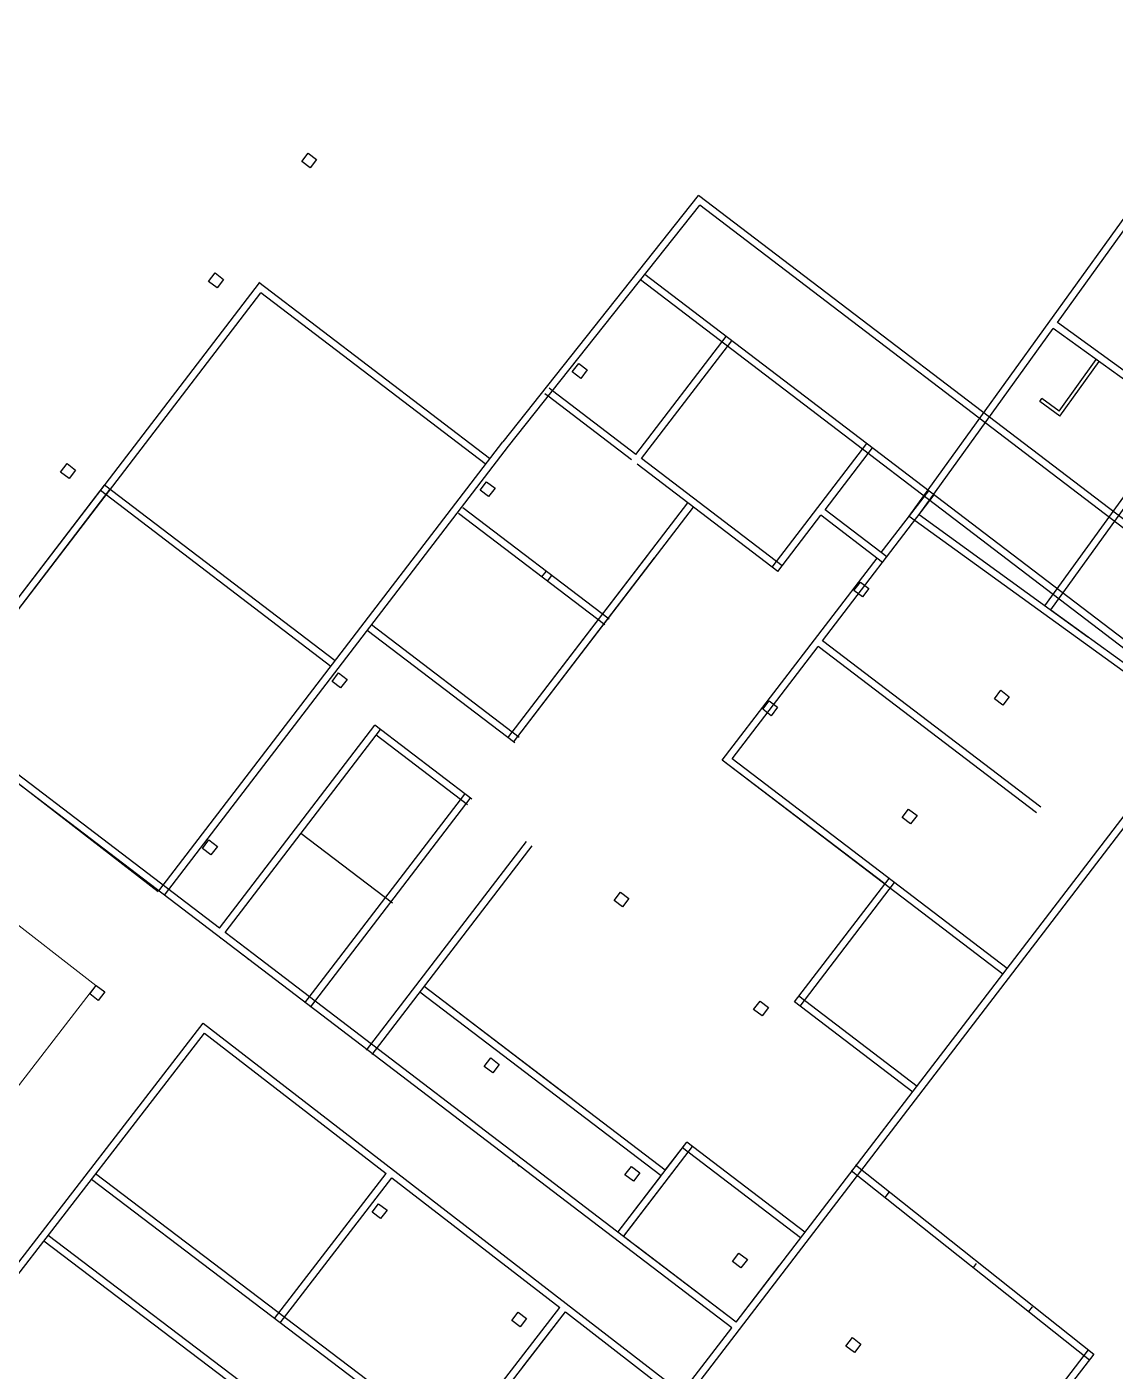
# Model space of a CAD drawing. Header units: metres. Extents: x 141303 to 146299, y 125960 to 127091.
# Drawn here: x 145074.42 to 145105.2, y 126083.47 to 126121.49 of the extents above; entities that cross this region are included whole.
import ezdxf

# ---------------------------------------------------------------- set-up
doc = ezdxf.new("R2010")
doc.units = ezdxf.units.M
doc.header["$MEASUREMENT"] = 0
for name, color, linetype, lineweight in [('ELEVATION', 7, 'Continuous', 20), ('new column', 4, 'Continuous', 25), ('NVMI_WALL', 7, 'Continuous', 30)]:
    doc.layers.add(name, color=color, linetype=linetype, lineweight=lineweight)

msp = doc.modelspace()

# ---------------------------------------------------------------- linework, layer by layer
at = {"layer": 'ELEVATION'}
for p, q in [((145068.74423, 126100.29249), (145076.37109, 126094.36878)), ((145076.37109, 126094.36878), (145064.78014, 126079.40251))]:
    msp.add_line(p, q, dxfattribs=at)
at = {"layer": 'new column'}
for p, q in [((145082.19334, 126117.67731), (145082.37527, 126117.91585)), ((145082.37527, 126117.91585), (145082.61381, 126117.73391)), ((145082.61381, 126117.73391), (145082.43187, 126117.49538)), ((145082.43187, 126117.49538), (145082.19334, 126117.67731)), ((145079.55945, 126114.28662), (145079.74139, 126114.52515)), ((145079.74139, 126114.52515), (145079.97992, 126114.34322)), ((145079.97992, 126114.34322), (145079.79799, 126114.10468)), ((145079.79799, 126114.10468), (145079.55945, 126114.28662)), ((145089.84484, 126111.72475), (145090.02678, 126111.96329)), ((145090.08338, 126111.54282), (145089.84484, 126111.72475)), ((145090.02678, 126111.96329), (145090.26531, 126111.78135)), ((145090.26531, 126111.78135), (145090.08338, 126111.54282)), ((145075.37204, 126108.89437), (145075.55398, 126109.1329)), ((145075.55398, 126109.1329), (145075.79251, 126108.95097)), ((145075.61058, 126108.71243), (145075.37204, 126108.89437)), ((145075.79251, 126108.95097), (145075.61058, 126108.71243)), ((145087.23923, 126108.38208), (145087.42116, 126108.62061)), ((145087.42116, 126108.62061), (145087.6597, 126108.43868)), ((145087.47776, 126108.20014), (145087.23923, 126108.38208)), ((145087.6597, 126108.43868), (145087.47776, 126108.20014)), ((145097.81087, 126105.54469), (145097.9928, 126105.78323)), ((145097.9928, 126105.78323), (145098.23134, 126105.60129)), ((145098.23134, 126105.60129), (145098.0494, 126105.36276)), ((145098.0494, 126105.36276), (145097.81087, 126105.54469)), ((145083.05365, 126102.97345), (145083.23558, 126103.21199)), ((145083.29218, 126102.79152), (145083.05365, 126102.97345)), ((145083.23558, 126103.21199), (145083.47412, 126103.03005)), ((145083.47412, 126103.03005), (145083.29218, 126102.79152)), ((145101.78336, 126102.48324), (145101.9653, 126102.72177)), ((145101.9653, 126102.72177), (145102.20383, 126102.53984)), ((145102.20383, 126102.53984), (145102.0219, 126102.3013)), ((145095.23032, 126102.18512), (145095.41226, 126102.42366)), ((145095.46886, 126102.00318), (145095.23032, 126102.18512)), ((145095.41226, 126102.42366), (145095.65079, 126102.24172)), ((145095.65079, 126102.24172), (145095.46886, 126102.00318)), ((145102.0219, 126102.3013), (145101.78336, 126102.48324)), ((145099.1759, 126099.12509), (145099.35784, 126099.36362)), ((145099.41444, 126098.94315), (145099.1759, 126099.12509)), ((145099.35784, 126099.36362), (145099.59637, 126099.18169)), ((145099.59637, 126099.18169), (145099.41444, 126098.94315)), ((145079.38493, 126098.24881), (145079.56686, 126098.48734)), ((145079.56686, 126098.48734), (145079.8054, 126098.30541)), ((145079.62346, 126098.06687), (145079.38493, 126098.24881)), ((145079.8054, 126098.30541), (145079.62346, 126098.06687)), ((145091.02794, 126096.7753), (145091.20987, 126097.01383)), ((145091.20987, 126097.01383), (145091.44841, 126096.8319)), ((145091.44841, 126096.8319), (145091.26647, 126096.59336)), ((145091.26647, 126096.59336), (145091.02794, 126096.7753)), ((145076.19798, 126094.13439), (145076.37992, 126094.37292)), ((145076.37992, 126094.37292), (145076.61845, 126094.19099)), ((145076.61845, 126094.19099), (145076.43652, 126093.95245)), ((145076.43652, 126093.95245), (145076.19798, 126094.13439)), ((145094.97309, 126093.69358), (145095.15503, 126093.93212)), ((145095.15503, 126093.93212), (145095.39356, 126093.75018)), ((145095.21163, 126093.51164), (145094.97309, 126093.69358)), ((145095.39356, 126093.75018), (145095.21163, 126093.51164)), ((145087.356, 126092.08319), (145087.53794, 126092.32173)), ((145087.53794, 126092.32173), (145087.77647, 126092.13979)), ((145087.59454, 126091.90126), (145087.356, 126092.08319)), ((145087.77647, 126092.13979), (145087.59454, 126091.90126)), ((145091.33573, 126089.01802), (145091.51766, 126089.25656)), ((145091.51766, 126089.25656), (145091.7562, 126089.07462)), ((145091.57426, 126088.83608), (145091.33573, 126089.01802)), ((145091.7562, 126089.07462), (145091.57426, 126088.83608)), ((145084.18548, 126087.96039), (145084.36741, 126088.19893)), ((145084.36741, 126088.19893), (145084.60595, 126088.017)), ((145084.42401, 126087.77846), (145084.18548, 126087.96039)), ((145084.60595, 126088.017), (145084.42401, 126087.77846)), ((145094.37742, 126086.56464), (145094.55935, 126086.80317)), ((145094.61595, 126086.3827), (145094.37742, 126086.56464)), ((145094.55935, 126086.80317), (145094.79789, 126086.62124)), ((145094.79789, 126086.62124), (145094.61595, 126086.3827)), ((145088.13326, 126084.89531), (145088.3152, 126085.13384)), ((145088.3152, 126085.13384), (145088.55373, 126084.95191)), ((145088.3718, 126084.71337), (145088.13326, 126084.89531)), ((145088.55373, 126084.95191), (145088.3718, 126084.71337)), ((145097.5843, 126084.17473), (145097.76623, 126084.41327)), ((145097.76623, 126084.41327), (145098.00477, 126084.23133)), ((145097.82283, 126083.99279), (145097.5843, 126084.17473)), ((145098.00477, 126084.23133), (145097.82283, 126083.99279))]:
    msp.add_line(p, q, dxfattribs=at)
at = {"layer": 'NVMI_WALL'}
for p, q in [((145099.37328, 126107.64442), (145109.34954, 126121.48542)), ((145087.88521, 126109.75082), (145093.41786, 126116.71941)), ((145106.5581, 126106.70119), (145093.41786, 126116.71941)), ((145088.04184, 126109.62646), (145093.45255, 126116.44146)), ((145106.5955, 126106.42117), (145093.45255, 126116.44146)), ((145103.56639, 126113.11987), (145106.02222, 126116.52706)), ((145106.20055, 126103.32708), (145091.77337, 126114.32647)), ((145106.32233, 126103.48573), (145091.89776, 126114.48314)), ((145071.64316, 126102.03415), (145080.99694, 126114.24311)), ((145071.80192, 126101.91252), (145081.03436, 126113.96309)), ((145087.50443, 126109.28176), (145080.98345, 126114.2534)), ((145087.38317, 126109.12271), (145081.03436, 126113.96309)), ((145099.6523, 126107.68948), (145103.44945, 126112.95762)), ((145107.18218, 126110.25876), (145103.44945, 126112.95762)), ((145107.29937, 126110.42083), (145103.56639, 126113.11987)), ((145091.64393, 126109.39522), (145094.19825, 126112.72923)), ((145091.80298, 126109.27396), (145094.35729, 126112.60797)), ((145104.17878, 126112.4303), (145104.17956, 126112.43138)), ((145103.61251, 126110.61852), (145104.6663, 126112.08054)), ((145103.63507, 126110.4788), (145104.74743, 126112.02207)), ((145102.33848, 126111.41627), (145102.3362, 126111.41792)), ((145102.39695, 126111.4974), (145102.3948, 126111.49896)), ((145089.16132, 126111.03649), (145089.06785, 126111.10775)), ((145091.5223, 126109.23646), (145089.16132, 126111.03649)), ((145089.2857, 126111.19315), (145089.18911, 126111.2668)), ((145091.64393, 126109.39522), (145089.2857, 126111.19315)), ((145103.06781, 126110.88895), (145103.12629, 126110.97007)), ((145103.61251, 126110.61852), (145103.12629, 126110.97007)), ((145103.63507, 126110.4788), (145103.06781, 126110.88895)), ((145078.15238, 126097.04717), (145087.88308, 126109.7481)), ((145078.31114, 126096.92553), (145088.04184, 126109.62646)), ((145095.4985, 126106.20497), (145098.17983, 126109.70475)), ((145096.99553, 126107.83009), (145098.33859, 126109.58312)), ((145098.05282, 126109.53897), (145098.17445, 126109.69774)), ((145098.21187, 126109.41771), (145098.3335, 126109.57648)), ((145103.21518, 126105.11343), (145106.49278, 126109.64661)), ((145095.65755, 126106.08371), (145091.68135, 126109.1152)), ((145095.77919, 126106.24247), (145091.80298, 126109.27396)), ((145102.79395, 126095.70498), (145112.90643, 126108.90308)), ((145102.9527, 126095.58333), (145113.1873, 126108.94044)), ((145103.37725, 126104.99625), (145106.01974, 126108.65102)), ((145071.63112, 126102.01844), (145076.61812, 126108.52768)), ((145071.79017, 126101.89718), (145076.77716, 126108.40642)), ((145083.01746, 126103.39728), (145076.49648, 126108.36892)), ((145083.13909, 126103.55604), (145076.61812, 126108.52768)), ((145096.92277, 126104.11771), (145100.08525, 126108.24552)), ((145098.58601, 126106.6175), (145099.9262, 126108.36678)), ((145090.88409, 126104.73101), (145086.74884, 126107.88375)), ((145088.02248, 126101.37979), (145093.11278, 126108.02387)), ((145088.18153, 126101.25853), (145093.27183, 126107.90261)), ((145090.76283, 126104.57196), (145086.62758, 126107.72471)), ((145095.65755, 126106.08371), (145096.87389, 126107.67133)), ((145098.62342, 126106.33748), (145096.87389, 126107.67133)), ((145098.74506, 126106.49624), (145096.99553, 126107.83009)), ((145099.37328, 126107.64442), (145118.90021, 126093.52595)), ((145099.6523, 126107.68948), (145104.43073, 126104.23455)), ((145088.02248, 126101.37979), (145092.01088, 126106.58562)), ((145088.18153, 126101.25853), (145092.16964, 126106.46399)), ((145094.08777, 126100.7462), (145098.46437, 126106.45874)), ((145088.98631, 126105.92639), (145089.10795, 126106.08515)), ((145089.14536, 126105.80513), (145089.267, 126105.96389)), ((145103.37725, 126104.99625), (145107.99636, 126101.65651)), ((145088.33764, 126101.391), (145084.16791, 126104.57004)), ((145088.21639, 126101.23195), (145084.04628, 126104.41128)), ((145103.09518, 126099.41181), (145096.92277, 126104.11771)), ((145094.36845, 126100.7837), (145096.80113, 126103.95895)), ((145102.97392, 126099.25276), (145096.80113, 126103.95895)), ((145079.86421, 126095.99296), (145071.75275, 126102.1772)), ((145094.35607, 126084.69276), (145071.63112, 126102.01844)), ((145078.13394, 126097.02092), (145071.64308, 126102.03405)), ((145079.86421, 126095.99296), (145084.26166, 126101.7327)), ((145080.02326, 126095.8717), (145084.42042, 126101.61106)), ((145087.00379, 126099.64148), (145084.26137, 126101.73232)), ((145086.88253, 126099.48243), (145084.29878, 126101.4523)), ((145102.02179, 126094.69724), (145094.08777, 126100.7462)), ((145098.68178, 126097.24369), (145094.08777, 126100.7462)), ((145102.14343, 126094.856), (145094.36845, 126100.7837)), ((145082.28018, 126093.88469), (145086.80184, 126099.78656)), ((145082.43895, 126093.76306), (145086.9606, 126099.66492)), ((145084.7605, 126096.69909), (145082.17019, 126098.67396)), ((145084.02656, 126092.54672), (145088.54822, 126098.44859)), ((145084.18532, 126092.42509), (145088.70698, 126098.32695)), ((145096.12728, 126093.90983), (145098.80342, 126097.40245)), ((145096.28633, 126093.78857), (145098.96247, 126097.28119)), ((145079.74, 126095.83083), (145079.74258, 126095.8342)), ((145079.89876, 126095.7092), (145079.90163, 126095.71294)), ((145080.8185, 126095.2654), (145080.02326, 126095.8717)), ((145092.97993, 126082.56793), (145103.07435, 126095.74209)), ((145094.47771, 126084.85151), (145102.91559, 126095.86373)), ((145083.78437, 126095.51917), (145083.78062, 126095.52203)), ((145083.90601, 126095.67793), (145083.90188, 126095.68107)), ((145080.53381, 126095.22266), (145080.53782, 126095.2279)), ((145080.68478, 126095.1087), (145080.68824, 126095.11322)), ((145080.69257, 126095.10103), (145080.69687, 126095.10664)), ((145080.69257, 126095.10103), (145080.69687, 126095.10664)), ((145091.29675, 126087.2767), (145080.8185, 126095.2654)), ((145080.85133, 126094.9794), (145080.85592, 126094.98538)), ((145086.14207, 126094.97912), (145086.13645, 126094.98341)), ((145086.26371, 126095.13788), (145086.25771, 126095.14246)), ((145092.35413, 126088.98552), (145085.5339, 126094.18531)), ((145092.47577, 126089.14427), (145085.65554, 126094.34407)), ((145089.63174, 126091.31258), (145085.65554, 126094.34407)), ((145082.28018, 126093.88469), (145082.40898, 126094.05281)), ((145082.43895, 126093.76306), (145082.56803, 126093.93155)), ((145099.47535, 126091.35724), (145096.12728, 126093.90983)), ((145099.59661, 126091.51629), (145096.24892, 126094.06859)), ((145068.83076, 126079.28932), (145079.43975, 126093.02552)), ((145071.06973, 126082.51547), (145079.40371, 126093.30606)), ((145079.40371, 126093.30606), (145092.94328, 126082.84893)), ((145079.43975, 126093.02552), (145084.58407, 126089.05237)), ((145091.14386, 126087.406), (145093.08399, 126089.93805)), ((145091.29675, 126087.2767), (145093.24304, 126089.81679)), ((145091.30262, 126087.28436), (145093.24304, 126089.81679)), ((145092.47577, 126089.14427), (145093.08399, 126089.93805)), ((145096.2966, 126087.23723), (145092.96234, 126089.77929)), ((145096.41786, 126087.39628), (145093.08399, 126089.93805)), ((145088.15436, 126089.38425), (145088.17213, 126089.40744)), ((145088.31313, 126089.26261), (145088.33118, 126089.28618)), ((145097.85672, 126089.2982), (145104.59442, 126083.94287)), ((145086.51938, 126081.08788), (145076.24155, 126088.8846)), ((145086.48229, 126081.36705), (145076.36243, 126089.04394)), ((145081.4203, 126084.95602), (145084.58407, 126089.05237)), ((145081.57965, 126084.83514), (145084.74235, 126088.93012)), ((145084.74235, 126088.93012), (145089.49096, 126085.26259)), ((145091.14386, 126087.406), (145092.35413, 126088.98552)), ((145097.73227, 126089.14164), (145104.46998, 126083.7863)), ((145098.69212, 126088.37872), (145098.81379, 126088.5375)), ((145085.01522, 126079.46754), (145074.89674, 126087.14338)), ((145085.29682, 126079.50495), (145075.019, 126087.30167)), ((145091.47473, 126087.14101), (145091.29675, 126087.2767)), ((145094.47771, 126084.85151), (145091.29675, 126087.2767)), ((145091.47473, 126087.14101), (145091.29675, 126087.2767)), ((145094.47771, 126084.85151), (145091.63378, 126087.01975)), ((145094.47771, 126084.85151), (145095.69414, 126086.43907)), ((145101.26785, 126086.50683), (145101.18403, 126086.39808)), ((145086.48229, 126081.36705), (145089.49096, 126085.26259)), ((145086.51938, 126081.08788), (145089.64924, 126085.14034)), ((145088.42674, 126083.55747), (145089.64924, 126085.14034)), ((145089.64924, 126085.14034), (145092.97993, 126082.56793)), ((145102.85193, 126085.2859), (145102.74988, 126085.15349)), ((145092.94328, 126082.84893), (145094.35607, 126084.69276)), ((145104.59442, 126083.94287), (145085.59055, 126059.28655)), ((145104.43601, 126084.06496), (145088.18964, 126062.98633))]:
    msp.add_line(p, q, dxfattribs=at)

doc.saveas('drawing.dxf')
